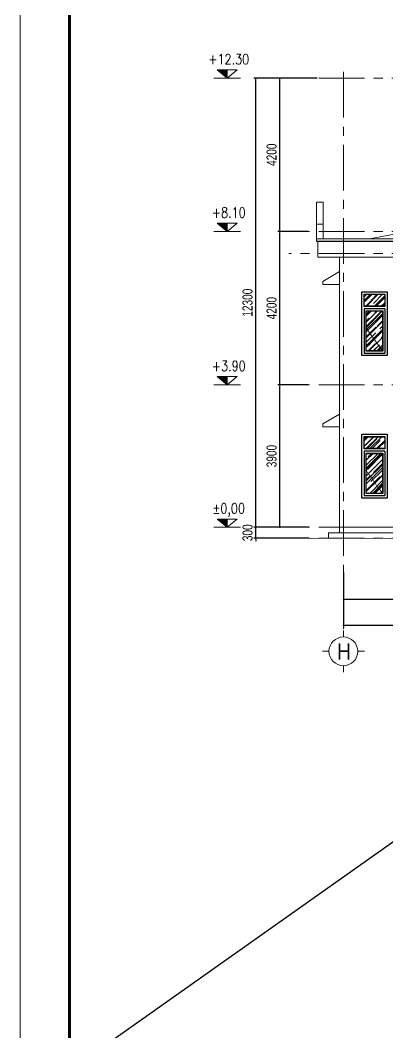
# Model space of a CAD drawing. Header units: millimetres. Extents: x -519517 to -431282, y -372679 to 113618.
# Drawn here: x -490082 to -480028, y -130667 to -102944 of the extents above; entities that cross this region are included whole.
import ezdxf
from ezdxf.enums import TextEntityAlignment as Align

# ---------------------------------------------------------------- set-up
doc = ezdxf.new("R2010")
doc.units = ezdxf.units.MM
doc.header["$LTSCALE"] = 5
for name, pattern in [('CENTER', [2, 1.25, -0.25, 0.25, -0.25]), ('CENTER2', [28.575, 19.05, -3.175, 3.175, -3.175]), ('HIDDEN', [0.375, 0.25, -0.125])]:
    doc.linetypes.add(name, pattern=pattern)
doc.layers.get('0').update_dxf_attribs({"linetype": 'CENTER2'})
for name, color, linetype, lineweight in [('2', 2, 'Continuous', 20), ('BICO-250-HATCH', 250, 'Continuous', 9), ('BICO-8-THAY2', 8, 'Continuous', 20), ('BICO-9-NÉT CỬA', 9, 'Continuous', 25), ('DIM', 156, 'Continuous', 13), ('HATCH', 250, 'Continuous', 9), ('Khungten_LCDI', 7, 'Continuous', 25), ('LC Dim', 8, 'Continuous', 18), ('LC ISO', 153, 'Continuous', 13), ('LC Net manh', 9, 'Continuous', 5), ('LC Net thay', 7, 'Continuous', 25), ('LC Text1', 3, 'Continuous', 20), ('LC Text2', 7, 'Continuous', 25), ('truc', 76, 'CENTER', 9)]:
    doc.layers.add(name, color=color, linetype=linetype, lineweight=lineweight)
doc.layers.add('KCS_Plotter', color=11, linetype='Continuous', plot=False)
doc.layers.add('Vat lieu 2', color=48, linetype='Continuous')
doc.styles.add('HOATBIF', font='hoatbif.shx', dxfattribs={"width": 0.75})
doc.styles.add('Khungten', font='VHAVAN.TTF', dxfattribs={"width": 0.9, "height": 5000})
doc.styles.add('LC 1', font='VHAVANB.TTF')
doc.styles.add('T1', font='Vnsimli.shx', dxfattribs={"width": 0.8})
doc.styles.add('Title', font='VHBLACK.TTF')
doc.dimstyles.new('Copy of 1-110', dxfattribs={"dimscale": 110, "dimtxt": 2.5, "dimasz": 0.35, "dimexe": 0.5, "dimexo": 0, "dimgap": 0.8, "dimtad": 1, "dimdec": 0, "dimzin": 0, "dimdsep": 46, "dimtxsty": 'HOATBIF', "dimblk1": 'DOT', "dimblk2": 'DOT', "dimsah": 1, "dimcen": -1, "dimdle": 1, "dimclrd": 256, "dimclre": 256, "dimclrt": 4, "dimadec": 3, "dimazin": 2, "dimtfac": 0.333333, "dimtdec": 0, "dimtix": 1, "dimtmove": 2, "dimatfit": 3, "dimldrblk": 'DOT', "dimfxl": 1, "dimtvp": 0.833333, "dimtolj": 1, "dimtzin": 0, "dimarcsym": 0})

# ---------------------------------------------------------------- blocks, each defined once
blk = doc.blocks.new('lcdi fix')
at = {"layer": 'Defpoints', "lineweight": 0}
blk.add_lwpolyline([(-1200, -14850), (-1200, 14850), (40800, 14850), (40800, -14850)], close=True, dxfattribs=at)
at = {"layer": 'Khungten_LCDI', "color": 5, "lineweight": 60}
blk.add_lwpolyline([(0, -14650), (0, 14650), (40600, 14650), (40600, -14650)], close=True, dxfattribs=at)
at = {"color": 7, "style": 'Khungten', "width": 0.8}
for tag, p in [('REVISION', (39499, -10746)), ('NGAYHT', (39546, -11609))]:
    blk.add_attdef(tag, text='', height=200, dxfattribs=at).set_placement(p, align=Align.CENTER)
at = {"layer": 'LC Text1', "style": 'Title', "width": 3.882085}
for tag, p, p2 in [('TENBANVE1', (36913, -8886), (40339, -8886)), ('TENBANVE2', (36913, -9562), (40339, -9562))]:
    blk.add_attdef(tag, text='', height=250, dxfattribs=at).set_placement(p, p2, align=Align.FIT)
at = {"layer": 'LC Text1', "style": 'Title', "width": 0.7}
blk.add_attdef('SOBANVE', text='', height=250, dxfattribs=at).set_placement((39562, -13896), align=Align.CENTER)
blk = doc.blocks.new('DOT')
at = {"color": 0, "linetype": 'ByBlock'}
blk.add_line((-0.5, 0), (-1, 0), dxfattribs=at)
at = {"color": 0, "linetype": 'ByBlock', "const_width": 0.5}
blk.add_lwpolyline([(-0.25, 0, 1), (0.25, 0, 1)], format="xyb", close=True, dxfattribs=at)
blk = doc.blocks.new('*D656')
at = {"layer": 'Defpoints', "color": 0, "transparency": 16777216}
for p in [(-481241, -118199), (-477641, -118199), (-481241, -118801)]:
    blk.add_point(p, dxfattribs=at)
at = {"layer": 'LC Dim', "lineweight": -2, "transparency": 16777216}
for p, q in [((-481241, -118199), (-481241, -118856)), ((-477641, -118199), (-477641, -118856)), ((-477680, -118801), (-481203, -118801))]:
    blk.add_line(p, q, dxfattribs=at)
at = {"layer": 'LC Dim', "lineweight": -2, "transparency": 16777216, "xscale": 38.5, "yscale": 38.5, "zscale": 38.5, "rotation": 180}
blk.add_blockref('DOT', (-481241, -118801), dxfattribs=at)
at = {"layer": 'LC Dim', "lineweight": -2, "transparency": 16777216, "xscale": 38.5, "yscale": 38.5, "zscale": 38.5}
blk.add_blockref('DOT', (-477641, -118801), dxfattribs=at)
at = {"layer": 'LC Dim', "color": 4, "transparency": 16777216, "insert": (-479441, -118576), "char_height": 275, "attachment_point": 5, "style": 'HOATBIF'}
blk.add_mtext('\\A1;3600', dxfattribs=at)
blk = doc.blocks.new('_Dot')
at = {"color": 0, "linetype": 'ByBlock', "lineweight": -2}
blk.add_line((-0.5, 0), (-1, 0), dxfattribs=at)
at = {"color": 0, "linetype": 'ByBlock', "const_width": 0.5}
blk.add_lwpolyline([(-0.25, 0, 1), (0.25, 0, 1)], format="xyb", close=True, dxfattribs=at)
blk = doc.blocks.new('*D657')
at = {"layer": 'Defpoints', "color": 0, "transparency": 16777216}
for p in [(-481241, -118062), (-456891, -118062), (-481241, -119513)]:
    blk.add_point(p, dxfattribs=at)
at = {"layer": 'LC Dim', "lineweight": -2, "transparency": 16777216}
for p, q in [((-481241, -118062), (-481241, -119568)), ((-456891, -118062), (-456891, -119568)), ((-456930, -119513), (-481203, -119513))]:
    blk.add_line(p, q, dxfattribs=at)
at = {"layer": 'LC Dim', "lineweight": -2, "transparency": 16777216, "xscale": 38.5, "yscale": 38.5, "zscale": 38.5, "rotation": 180}
blk.add_blockref('DOT', (-481241, -119513), dxfattribs=at)
at = {"layer": 'LC Dim', "lineweight": -2, "transparency": 16777216, "xscale": 38.5, "yscale": 38.5, "zscale": 38.5}
blk.add_blockref('DOT', (-456891, -119513), dxfattribs=at)
at = {"layer": 'LC Dim', "color": 4, "transparency": 16777216, "insert": (-469066, -119288), "char_height": 275, "attachment_point": 5, "style": 'HOATBIF'}
blk.add_mtext('\\A1;24350', dxfattribs=at)
blk = doc.blocks.new('*D663')
at = {"layer": 'Defpoints', "color": 0, "transparency": 16777216}
for p in [(-483637, -116827), (-482191, -116827), (-482191, -117127)]:
    blk.add_point(p, dxfattribs=at)
at = {"layer": 'LC Dim', "lineweight": -2, "transparency": 16777216}
for p, q in [((-482191, -116827), (-483692, -116827)), ((-483637, -116789), (-483637, -116750)), ((-483637, -117127), (-483637, -116827)), ((-482191, -117127), (-483692, -117127)), ((-483637, -117166), (-483637, -117204))]:
    blk.add_line(p, q, dxfattribs=at)
at = {"layer": 'LC Dim', "lineweight": -2, "transparency": 16777216, "xscale": 38.5, "yscale": 38.5, "zscale": 38.5}
for p, rotation in [((-483637, -116827), 270), ((-483637, -117127), 90)]:
    blk.add_blockref('DOT', p, dxfattribs=dict(at, rotation=rotation))
at = {"layer": 'LC Dim', "color": 4, "transparency": 16777216, "insert": (-483863, -116977), "char_height": 275, "attachment_point": 5, "rotation": 90, "style": 'HOATBIF'}
blk.add_mtext('\\A1;300', dxfattribs=at)
blk = doc.blocks.new('*D664')
at = {"layer": 'Defpoints', "color": 0, "transparency": 16777216}
for p in [(-482980, -112927), (-482207, -112927), (-482191, -116827)]:
    blk.add_point(p, dxfattribs=at)
at = {"layer": 'LC Dim', "lineweight": -2, "transparency": 16777216}
for p, q in [((-482207, -112927), (-483035, -112927)), ((-482980, -116789), (-482980, -112966)), ((-482191, -116827), (-483035, -116827))]:
    blk.add_line(p, q, dxfattribs=at)
at = {"layer": 'LC Dim', "lineweight": -2, "transparency": 16777216, "xscale": 38.5, "yscale": 38.5, "zscale": 38.5}
for p, rotation in [((-482980, -112927), 90), ((-482980, -116827), 270)]:
    blk.add_blockref('DOT', p, dxfattribs=dict(at, rotation=rotation))
at = {"layer": 'LC Dim', "color": 4, "transparency": 16777216, "insert": (-483205, -114877), "char_height": 275, "attachment_point": 5, "rotation": 90, "style": 'HOATBIF'}
blk.add_mtext('\\A1;3900', dxfattribs=at)
blk = doc.blocks.new('*D665')
at = {"layer": 'Defpoints', "color": 0, "transparency": 16777216}
for p in [(-482980, -108727), (-482207, -108727), (-482207, -112927)]:
    blk.add_point(p, dxfattribs=at)
at = {"layer": 'LC Dim', "lineweight": -2, "transparency": 16777216}
for p, q in [((-482207, -108727), (-483035, -108727)), ((-482980, -112889), (-482980, -108766)), ((-482207, -112927), (-483035, -112927))]:
    blk.add_line(p, q, dxfattribs=at)
at = {"layer": 'LC Dim', "lineweight": -2, "transparency": 16777216, "xscale": 38.5, "yscale": 38.5, "zscale": 38.5}
for p, rotation in [((-482980, -108727), 90), ((-482980, -112927), 270)]:
    blk.add_blockref('DOT', p, dxfattribs=dict(at, rotation=rotation))
at = {"layer": 'LC Dim', "color": 4, "transparency": 16777216, "insert": (-483205, -110827), "char_height": 275, "attachment_point": 5, "rotation": 90, "style": 'HOATBIF'}
blk.add_mtext('\\A1;4200', dxfattribs=at)
blk = doc.blocks.new('*D666')
at = {"layer": 'Defpoints', "color": 0, "transparency": 16777216}
for p in [(-482980, -104527), (-481961, -104527), (-482207, -108727)]:
    blk.add_point(p, dxfattribs=at)
at = {"layer": 'LC Dim', "lineweight": -2, "transparency": 16777216}
for p, q in [((-481961, -104527), (-483035, -104527)), ((-482980, -108689), (-482980, -104566)), ((-482207, -108727), (-483035, -108727))]:
    blk.add_line(p, q, dxfattribs=at)
at = {"layer": 'LC Dim', "lineweight": -2, "transparency": 16777216, "xscale": 38.5, "yscale": 38.5, "zscale": 38.5}
for p, rotation in [((-482980, -104527), 90), ((-482980, -108727), 270)]:
    blk.add_blockref('DOT', p, dxfattribs=dict(at, rotation=rotation))
at = {"layer": 'LC Dim', "color": 4, "transparency": 16777216, "insert": (-483205, -106627), "char_height": 275, "attachment_point": 5, "rotation": 90, "style": 'HOATBIF'}
blk.add_mtext('\\A1;4200', dxfattribs=at)
blk = doc.blocks.new('*D667')
at = {"layer": 'Defpoints', "color": 0, "transparency": 16777216}
for p in [(-483637, -104527), (-482222, -104527), (-482207, -116827)]:
    blk.add_point(p, dxfattribs=at)
at = {"layer": 'LC Dim', "lineweight": -2, "transparency": 16777216}
for p, q in [((-482222, -104527), (-483692, -104527)), ((-483637, -116789), (-483637, -104566)), ((-482207, -116827), (-483692, -116827))]:
    blk.add_line(p, q, dxfattribs=at)
at = {"layer": 'LC Dim', "lineweight": -2, "transparency": 16777216, "xscale": 38.5, "yscale": 38.5, "zscale": 38.5}
for p, rotation in [((-483637, -104527), 90), ((-483637, -116827), 270)]:
    blk.add_blockref('DOT', p, dxfattribs=dict(at, rotation=rotation))
at = {"layer": 'LC Dim', "color": 4, "transparency": 16777216, "insert": (-483863, -110677), "char_height": 275, "attachment_point": 5, "rotation": 90, "style": 'HOATBIF'}
blk.add_mtext('\\A1;12300', dxfattribs=at)
blk = doc.blocks.new('TTRUC')
at = {"layer": 'LC ISO'}
for p, q in [((0, 6.95), (0, 10.13)), ((-6.95, 0), (-10.13, 0)), ((6.95, 0), (10.13, 0)), ((0, -6.95), (0, -10.13))]:
    blk.add_line(p, q, dxfattribs=at)
at = {"layer": 'LC Net manh'}
blk.add_circle((0, 0), 6.95, dxfattribs=at)
blk = doc.blocks.new('Caodo1')
at = {"layer": 'LC Text1'}
blk.add_hatch(color=256, dxfattribs=at).paths.add_polyline_path([(0, 200), (0, 0), (243, 200)])
for p, q in [((324, 0), (-324, 0)), ((0, 0), (0, 200))]:
    blk.add_line(p, q, dxfattribs=at)
blk.add_lwpolyline([(-243, 200), (243, 200), (0, 0), (0, 0)], close=True, dxfattribs=at)
at = {"layer": 'LC Text1', "style": 'T1', "width": 0.8}
blk.add_attdef('%%P0,00', text='', height=250, dxfattribs=at).set_placement((-39, 460), align=Align.MIDDLE_CENTER)

msp = doc.modelspace()

# ---------------------------------------------------------------- hatches: boundary and pattern name
at = {"layer": 'HATCH'}
h = msp.add_hatch(dxfattribs=at)
h.set_pattern_fill('AR-RROOF', color=256, scale=6, angle=45, style=0)
h.set_pattern_definition([(45, (-1219983.31, 3984.95), (129.315688, 344.841835), [2286, -304.8, 762, -152.4]), (45, (-1219893.87, 4182.16), (-251.08796, 35.561814), [457.2, -50.292, 914.4, -114.3]), (45, (-1220021.03, 4130.43), (488.166723, 632.569241), [1219.2, -213.36, 609.6, -152.4])])
h.paths.add_polyline_path([(-480112, -110772.4), (-480112, -110448.1), (-480671.5, -110448.1), (-480671.5, -110772.4)])
h.paths.add_polyline_path([(-480615.9, -110903), (-480615.9, -111362.2), (-480171.5, -110903.1), (-480171.5, -110903)])
h.paths.add_polyline_path([(-480615.9, -111362.2), (-480615.9, -111374.4), (-480171.5, -111997.4), (-480171.5, -110903.1)])
h.paths.add_polyline_path([(-480615.9, -111374.4), (-480615.9, -111999.4), (-480171.5, -111999.4), (-480171.5, -111997.4)])
h = msp.add_hatch(dxfattribs=at)
h.set_pattern_fill('AR-RROOF', color=256, scale=6, angle=45, style=0)
h.set_pattern_definition([(45, (-1219983.31, 4084.95), (129.315688, 344.841835), [2286, -304.8, 762, -152.4]), (45, (-1219893.87, 4282.16), (-251.08796, 35.561814), [457.2, -50.292, 914.4, -114.3]), (45, (-1220021.03, 4230.43), (488.166723, 632.569241), [1219.2, -213.36, 609.6, -152.4])])
h.paths.add_polyline_path([(-480112, -114672.4), (-480112, -114348.1), (-480671.5, -114348.1), (-480671.5, -114672.4)])
h.paths.add_polyline_path([(-480615.9, -114803), (-480615.9, -115262.2), (-480171.5, -114803.1), (-480171.5, -114803)])
h.paths.add_polyline_path([(-480615.9, -115262.2), (-480615.9, -115274.4), (-480171.5, -115897.4), (-480171.5, -114803.1)])
h.paths.add_polyline_path([(-480615.9, -115274.4), (-480615.9, -115899.4), (-480171.5, -115899.4), (-480171.5, -115897.4)])

# ---------------------------------------------------------------- linework, layer by layer
at = {"layer": '2'}
for p, q in [((-481981.5, -108927.1), (-472366.5, -108927.1)), ((-481981.5, -108927.1), (-481981.5, -108997.1)), ((-481941.5, -108997.1), (-481941.5, -109427.1)), ((-481941.5, -109427.1), (-456191.5, -109427.1)), ((-481351.5, -116977.1), (-481351.5, -109427.1)), ((-481351.5, -116827.1), (-470216.5, -116827.1))]:
    msp.add_line(p, q, dxfattribs=at)
msp.add_lwpolyline([(-481651.5, -117127.1), (-481651.5, -116977.1), (-462551.5, -116977.1)], dxfattribs=at)
at = {"layer": '2', "const_width": 15}
msp.add_lwpolyline([(-455301, -117127.1), (-482721.7, -117127.1)], dxfattribs=at)
at = {"layer": 'BICO-250-HATCH', "linetype": 'HIDDEN', "ltscale": 3}
for p, q in [((-480166.5, -110898), (-480620.9, -111367.4)), ((-480620.9, -111367.4), (-480166.5, -112004.4)), ((-480166.5, -114798), (-480620.9, -115267.4)), ((-480620.9, -115267.4), (-480166.5, -115904.4))]:
    msp.add_line(p, q, dxfattribs=at)
at = {"layer": 'BICO-8-THAY2'}
for p, q in [((-480524.8, -108927.1), (-470816.5, -107077.9)), ((-481981.5, -107927.1), (-481791.5, -107927.1)), ((-481981.5, -108527.1), (-481981.5, -107927.1)), ((-481791.5, -108527.1), (-481791.5, -107927.1)), ((-481981.5, -108527.1), (-481791.5, -108527.1)), ((-481981.5, -108927.1), (-481981.5, -108527.1)), ((-481791.5, -108927.1), (-481791.5, -108527.1))]:
    msp.add_line(p, q, dxfattribs=at)
at = {"layer": 'BICO-9-NÉT CỬA'}
for p, q in [((-481981.5, -108997.1), (-472296.5, -108997.1)), ((-480107.9, -110843.4), (-480107.9, -112061)), ((-480107.9, -114743.4), (-480107.9, -115961))]:
    msp.add_line(p, q, dxfattribs=at)
for points in [[(-480741.5, -110377.1), (-480041, -110377.1), (-480041, -112127.4), (-480741.5, -112127.4)], [(-480676.5, -110443.1), (-480107, -110443.1), (-480107, -110777.4), (-480676.5, -110777.4)], [(-480166.5, -110898), (-480166.5, -112004.4), (-480620.9, -112004.4), (-480620.9, -110898)], [(-480741.5, -114277.1), (-480041, -114277.1), (-480041, -116027.4), (-480741.5, -116027.4)], [(-480676.5, -114343.1), (-480107, -114343.1), (-480107, -114677.4), (-480676.5, -114677.4)], [(-480166.5, -114798), (-480166.5, -115904.4), (-480620.9, -115904.4), (-480620.9, -114798)]]:
    msp.add_lwpolyline(points, close=True, dxfattribs=at)
for points in [[(-480107.9, -110843.4), (-480675.5, -110843.4), (-480675.5, -112061), (-480107.9, -112061)], [(-480107.9, -114743.4), (-480675.5, -114743.4), (-480675.5, -115961), (-480107.9, -115961)]]:
    msp.add_lwpolyline(points, dxfattribs=at)
at = {"layer": 'DIM'}
for p, q in [((-481801.5, -110097.1), (-481351.5, -109827.1)), ((-481801.5, -110177.1), (-481801.5, -110097.1)), ((-481351.5, -110177.1), (-481801.5, -110177.1)), ((-481801.5, -113997.1), (-481351.5, -113727.1)), ((-481801.5, -114077.1), (-481801.5, -113997.1)), ((-481351.5, -114077.1), (-481801.5, -114077.1))]:
    msp.add_line(p, q, dxfattribs=at)
at = {"layer": 'KCS_Plotter'}
msp.add_line((-490081.8, -132648.4), (-442831.8, -99235.9), dxfattribs=at)
at = {"layer": 'truc', "ltscale": 200}
for p, q in [((-481241.5, -104359.5), (-481241.5, -119846.1)), ((-454664.9, -104527.1), (-482734.5, -104527.1)), ((-454664.9, -108727.1), (-482734.5, -108727.1)), ((-454664.9, -109327.1), (-482734.5, -109327.1)), ((-454664.9, -112927.1), (-482734.5, -112927.1)), ((-454664.9, -116827.1), (-482734.5, -116827.1)), ((-454664.9, -117127.1), (-482734.5, -117127.1))]:
    msp.add_line(p, q, dxfattribs=at)
at = {"layer": 'Vat lieu 2', "ltscale": 5}
for points in [[(-480671.5, -110448.1), (-480112, -110448.1), (-480112, -110772.4), (-480671.5, -110772.4)], [(-480171.5, -110903), (-480171.5, -111999.4), (-480615.9, -111999.4), (-480615.9, -110903)], [(-480671.5, -114348.1), (-480112, -114348.1), (-480112, -114672.4), (-480671.5, -114672.4)], [(-480171.5, -114803), (-480171.5, -115899.4), (-480615.9, -115899.4), (-480615.9, -114803)]]:
    msp.add_lwpolyline(points, close=True, dxfattribs=at)

# ---------------------------------------------------------------- block references
at = {"layer": 'LC ISO', "xscale": -56.691236026081, "yscale": 56.691236026081, "zscale": 56.691236026081}
msp.add_blockref('TTRUC', (-481241.5, -120223.2), dxfattribs=at)
at = {"layer": 'LC Net thay', "xscale": 1.125, "yscale": 1.125, "zscale": 1.125}
msp.add_blockref('lcdi fix', (-488731.8, -115942.2), dxfattribs=at)
at = {"layer": 'LC Text1'}
ref = msp.add_blockref('Caodo1', (-484420.7, -104527.1), dxfattribs=dict(at, xscale=-1.124999999999437, yscale=1.124999999999437, zscale=1.124999999999437))
ref.add_attrib('%%P0,00', '+12.30', dxfattribs={"layer": 'LC Text2', "color": 4, "height": 281.25, "style": 'T1', "width": 0.8}).set_placement((-484376.8, -104010.1), align=Align.MIDDLE_CENTER)
ref = msp.add_blockref('Caodo1', (-484420.7, -108727.1), dxfattribs=dict(at, xscale=-1.124999999999437, yscale=1.124999999999437, zscale=1.124999999999437))
ref.add_attrib('%%P0,00', '+8.10', dxfattribs={"layer": 'LC Text2', "color": 4, "height": 281.25, "style": 'T1', "width": 0.8}).set_placement((-484376.8, -108210.1), align=Align.MIDDLE_CENTER)
ref = msp.add_blockref('Caodo1', (-484420.7, -112927.1), dxfattribs=dict(at, xscale=-1.124999999999437, yscale=1.124999999999437, zscale=1.124999999999437))
ref.add_attrib('%%P0,00', '+3.90', dxfattribs={"layer": 'LC Text2', "color": 4, "height": 281.25, "style": 'T1', "width": 0.8}).set_placement((-484376.8, -112410.1), align=Align.MIDDLE_CENTER)
ref = msp.add_blockref('Caodo1', (-484420.7, -116827.1), dxfattribs=dict(at, xscale=-1.124999999999437, yscale=1.124999999999437, zscale=1.124999999999437))
ref.add_attrib('%%P0,00', '%%p0,00', dxfattribs={"layer": 'LC Text2', "color": 4, "height": 281.25, "style": 'T1', "width": 0.8}).set_placement((-484376.8, -116310.1), align=Align.MIDDLE_CENTER)

# ---------------------------------------------------------------- texts
at = {"layer": 'LC Text1', "ltscale": 0.2, "style": 'LC 1', "width": 0.9}
msp.add_text('h', height=443.9, dxfattribs=at).set_placement((-481226.1, -120584.3), align=Align.BOTTOM_CENTER)

# ---------------------------------------------------------------- dimensions: what is measured, and where the dimension line sits
at = {"layer": 'LC Dim'}
for base, p1, p2, angle, picture, middle in [((-483637.1, -104527.1), (-482206.8, -116827.1), (-482221.8, -104527.1), 90, '*D667', (-483862.6, -110677.1)), ((-482979.9, -104527.1), (-482206.8, -108727.1), (-481960.6, -104527.1), 90, '*D666', (-483205.4, -106627.1)), ((-482979.9, -108727.1), (-482206.8, -112927.1), (-482206.8, -108727.1), 90, '*D665', (-483205.4, -110827.1)), ((-482979.9, -112927.1), (-482191.4, -116827.1), (-482206.8, -112927.1), 90, '*D664', (-483205.4, -114877.1)), ((-483637.1, -116827.1), (-482191.4, -117127.1), (-482191.4, -116827.1), 90, '*D663', (-483862.6, -116977.1)), ((-481241.5, -119513.1), (-456891.5, -118062.4), (-481241.5, -118062.4), 180, '*D657', (-469066.5, -119287.6)), ((-481241.5, -118801), (-477641.5, -118199.1), (-481241.5, -118199.1), 180, '*D656', (-479441.5, -118575.5))]:
    dim = msp.add_linear_dim(base=base, p1=p1, p2=p2, angle=angle, dimstyle='Copy of 1-110', dxfattribs=at)
    dim.commit()
    dim.dimension.update_dxf_attribs({"geometry": picture, "text_midpoint": middle})

doc.saveas('drawing.dxf')
